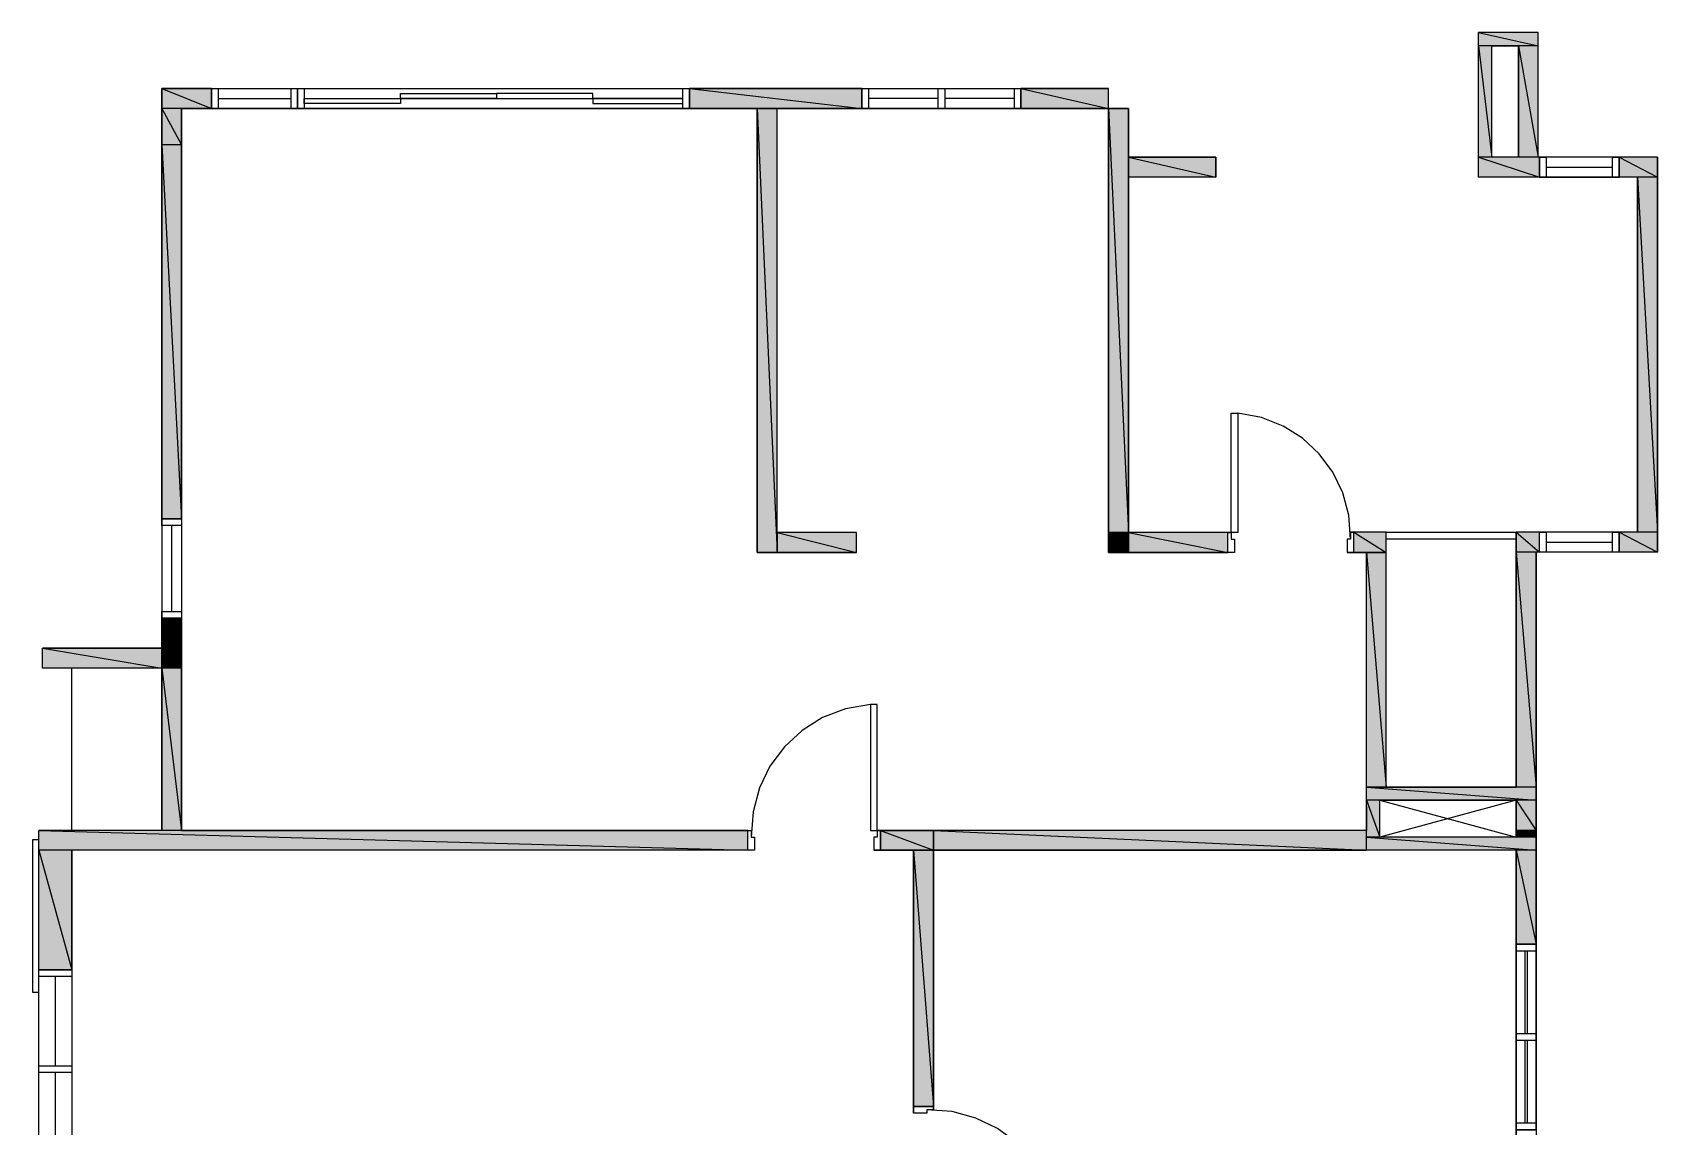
# Model space of a CAD drawing. Header units: millimetres. Extents: x -1051 to 11204, y -298 to 21106.
# Drawn here: x -1051 to 11204, y 12857 to 21106 of the extents above; entities that cross this region are included whole.
import ezdxf

# ---------------------------------------------------------------- set-up
doc = ezdxf.new("R2010")
doc.units = ezdxf.units.MM
doc.layers.add('SRC-FILLSTROKE-636466', color=7, linetype='Continuous', true_color=0x636466)
doc.layers.add('SRC-STROKE-000000', color=7, linetype='Continuous', true_color=0x000000)

msp = doc.modelspace()

# ---------------------------------------------------------------- hatches: boundary and pattern name
at = {"layer": 'SRC-FILLSTROKE-636466', "true_color": 0x636466}
h = msp.add_hatch(color=7, dxfattribs=at)
h.dxf.hatch_style = 1
h.paths.add_polyline_path([(10305, 21106), (9854, 21106), (10305, 21006), (10305, 21106)])
h = msp.add_hatch(color=7, dxfattribs=at)
h.dxf.hatch_style = 1
h.paths.add_polyline_path([(9854, 21106), (10305, 21006), (9854, 21006), (9854, 21106)])
h = msp.add_hatch(color=7, dxfattribs=at)
h.dxf.hatch_style = 1
h.paths.add_polyline_path([(9955, 21006), (9854, 21006), (9955, 20166), (9955, 21006)])
h = msp.add_hatch(color=7, dxfattribs=at)
h.dxf.hatch_style = 1
h.paths.add_polyline_path([(9854, 21006), (9955, 20166), (9854, 20166), (9854, 21006)])
h = msp.add_hatch(color=7, dxfattribs=at)
h.dxf.hatch_style = 1
h.paths.add_polyline_path([(10305, 21006), (10155, 21006), (10305, 20166), (10305, 21006)])
h = msp.add_hatch(color=7, dxfattribs=at)
h.dxf.hatch_style = 1
h.paths.add_polyline_path([(10155, 21006), (10305, 20166), (10155, 20166), (10155, 21006)])
h = msp.add_hatch(color=7, dxfattribs=at)
h.dxf.hatch_style = 1
h.paths.add_polyline_path([(299, 20683), (-76, 20683), (299, 20533), (299, 20683)])
h = msp.add_hatch(color=7, dxfattribs=at)
h.dxf.hatch_style = 1
h.paths.add_polyline_path([(-76, 20683), (299, 20533), (-76, 20533), (-76, 20683)])
h = msp.add_hatch(color=7, dxfattribs=at)
h.dxf.hatch_style = 1
h.paths.add_polyline_path([(5204, 20683), (3904, 20683), (5204, 20533), (5204, 20683)])
h = msp.add_hatch(color=7, dxfattribs=at)
h.dxf.hatch_style = 1
h.paths.add_polyline_path([(3904, 20683), (5204, 20533), (3904, 20533), (3904, 20683)])
h = msp.add_hatch(color=7, dxfattribs=at)
h.dxf.hatch_style = 1
h.paths.add_polyline_path([(7064, 20683), (6404, 20683), (7064, 20533), (7064, 20683)])
h = msp.add_hatch(color=7, dxfattribs=at)
h.dxf.hatch_style = 1
h.paths.add_polyline_path([(6404, 20683), (7064, 20533), (6404, 20533), (6404, 20683)])
h = msp.add_hatch(color=7, dxfattribs=at)
h.dxf.hatch_style = 1
h.paths.add_polyline_path([(74, 20533), (-76, 20533), (74, 20260), (74, 20533)])
h = msp.add_hatch(color=7, dxfattribs=at)
h.dxf.hatch_style = 1
h.paths.add_polyline_path([(-76, 20533), (74, 20260), (-76, 20260), (-76, 20533)])
h = msp.add_hatch(color=7, dxfattribs=at)
h.dxf.hatch_style = 1
h.paths.add_polyline_path([(4564, 20533), (4414, 20533), (4564, 17186), (4564, 20533)])
h = msp.add_hatch(color=7, dxfattribs=at)
h.dxf.hatch_style = 1
h.paths.add_polyline_path([(4414, 20533), (4564, 17186), (4414, 17186), (4414, 20533)])
h = msp.add_hatch(color=7, dxfattribs=at)
h.dxf.hatch_style = 1
h.paths.add_polyline_path([(7215, 20533), (7064, 20533), (7215, 17336), (7215, 20533)])
h = msp.add_hatch(color=7, dxfattribs=at)
h.dxf.hatch_style = 1
h.paths.add_polyline_path([(7064, 20533), (7215, 17336), (7064, 17336), (7064, 20533)])
h = msp.add_hatch(color=7, dxfattribs=at)
h.dxf.hatch_style = 1
h.paths.add_polyline_path([(74, 20260), (-76, 20260), (74, 17440), (74, 20260)])
h = msp.add_hatch(color=7, dxfattribs=at)
h.dxf.hatch_style = 1
h.paths.add_polyline_path([(-76, 20260), (74, 17440), (-76, 17440), (-76, 20260)])
h = msp.add_hatch(color=7, dxfattribs=at)
h.dxf.hatch_style = 1
h.paths.add_polyline_path([(7874, 20166), (7215, 20166), (7874, 20016), (7874, 20166)])
h = msp.add_hatch(color=7, dxfattribs=at)
h.dxf.hatch_style = 1
h.paths.add_polyline_path([(7215, 20166), (7874, 20016), (7215, 20016), (7215, 20166)])
h = msp.add_hatch(color=7, dxfattribs=at)
h.dxf.hatch_style = 1
h.paths.add_polyline_path([(10315, 20166), (9854, 20166), (10315, 20016), (10315, 20166)])
h = msp.add_hatch(color=7, dxfattribs=at)
h.dxf.hatch_style = 1
h.paths.add_polyline_path([(9854, 20166), (10315, 20016), (9854, 20016), (9854, 20166)])
h = msp.add_hatch(color=7, dxfattribs=at)
h.dxf.hatch_style = 1
h.paths.add_polyline_path([(11204, 20166), (10914, 20166), (11204, 20016), (11204, 20166)])
h = msp.add_hatch(color=7, dxfattribs=at)
h.dxf.hatch_style = 1
h.paths.add_polyline_path([(10914, 20166), (11204, 20016), (10914, 20016), (10914, 20166)])
h = msp.add_hatch(color=7, dxfattribs=at)
h.dxf.hatch_style = 1
h.paths.add_polyline_path([(11204, 20016), (11054, 20016), (11204, 17338), (11204, 20016)])
h = msp.add_hatch(color=7, dxfattribs=at)
h.dxf.hatch_style = 1
h.paths.add_polyline_path([(11054, 20016), (11204, 17338), (11054, 17338), (11054, 20016)])
h = msp.add_hatch(color=7, dxfattribs=at)
h.dxf.hatch_style = 1
h.paths.add_polyline_path([(5164, 17336), (4564, 17336), (5164, 17186), (5164, 17336)])
h = msp.add_hatch(color=7, dxfattribs=at)
h.dxf.hatch_style = 1
h.paths.add_polyline_path([(4564, 17336), (5164, 17186), (4564, 17186), (4564, 17336)])
h = msp.add_hatch(color=7, dxfattribs=at)
h.dxf.hatch_style = 1
h.paths.add_polyline_path([(7215, 17336), (7064, 17336), (7215, 17186), (7215, 17336)])
h = msp.add_hatch(color=7, dxfattribs=at)
h.dxf.hatch_style = 1
h.paths.add_polyline_path([(7064, 17336), (7215, 17186), (7064, 17186), (7064, 17336)])
h = msp.add_hatch(color=7, dxfattribs=at)
h.dxf.hatch_style = 1
h.paths.add_polyline_path([(7964, 17336), (7215, 17336), (7964, 17186), (7964, 17336)])
h = msp.add_hatch(color=7, dxfattribs=at)
h.dxf.hatch_style = 1
h.paths.add_polyline_path([(7215, 17336), (7964, 17186), (7215, 17186), (7215, 17336)])
h = msp.add_hatch(color=7, dxfattribs=at)
h.dxf.hatch_style = 1
h.paths.add_polyline_path([(9159, 17338), (8915, 17338), (9159, 17186), (9159, 17338)])
h = msp.add_hatch(color=7, dxfattribs=at)
h.dxf.hatch_style = 1
h.paths.add_polyline_path([(8915, 17338), (9159, 17186), (8915, 17186), (8915, 17338)])
h = msp.add_hatch(color=7, dxfattribs=at)
h.dxf.hatch_style = 1
h.paths.add_polyline_path([(10315, 17338), (10139, 17338), (10315, 17188), (10315, 17338)])
h = msp.add_hatch(color=7, dxfattribs=at)
h.dxf.hatch_style = 1
h.paths.add_polyline_path([(10139, 17338), (10315, 17188), (10139, 17188), (10139, 17338)])
h = msp.add_hatch(color=7, dxfattribs=at)
h.dxf.hatch_style = 1
h.paths.add_polyline_path([(11204, 17338), (10914, 17338), (11204, 17188), (11204, 17338)])
h = msp.add_hatch(color=7, dxfattribs=at)
h.dxf.hatch_style = 1
h.paths.add_polyline_path([(10914, 17338), (11204, 17188), (10914, 17188), (10914, 17338)])
h = msp.add_hatch(color=7, dxfattribs=at)
h.dxf.hatch_style = 1
h.paths.add_polyline_path([(9159, 17186), (9009, 17186), (9159, 15417), (9159, 17186)])
h = msp.add_hatch(color=7, dxfattribs=at)
h.dxf.hatch_style = 1
h.paths.add_polyline_path([(9009, 17186), (9159, 15417), (9009, 15417), (9009, 17186)])
h = msp.add_hatch(color=7, dxfattribs=at)
h.dxf.hatch_style = 1
h.paths.add_polyline_path([(10289, 17188), (10139, 17188), (10289, 15417), (10289, 17188)])
h = msp.add_hatch(color=7, dxfattribs=at)
h.dxf.hatch_style = 1
h.paths.add_polyline_path([(10139, 17188), (10289, 15417), (10139, 15417), (10139, 17188)])
h = msp.add_hatch(color=7, dxfattribs=at)
h.dxf.hatch_style = 1
h.paths.add_polyline_path([(74, 16690), (-76, 16690), (74, 16564), (74, 16690)])
h = msp.add_hatch(color=7, dxfattribs=at)
h.dxf.hatch_style = 1
h.paths.add_polyline_path([(-76, 16690), (74, 16564), (-76, 16564), (-76, 16690)])
h = msp.add_hatch(color=7, dxfattribs=at)
h.dxf.hatch_style = 1
h.paths.add_polyline_path([(74, 16564), (-76, 16564), (74, 16464), (74, 16564)])
h = msp.add_hatch(color=7, dxfattribs=at)
h.dxf.hatch_style = 1
h.paths.add_polyline_path([(-76, 16564), (74, 16464), (-76, 16464), (-76, 16564)])
h = msp.add_hatch(color=7, dxfattribs=at)
h.dxf.hatch_style = 1
h.paths.add_polyline_path([(-76, 16464), (-976, 16464), (-76, 16314), (-76, 16464)])
h = msp.add_hatch(color=7, dxfattribs=at)
h.dxf.hatch_style = 1
h.paths.add_polyline_path([(-976, 16464), (-76, 16314), (-976, 16314), (-976, 16464)])
h = msp.add_hatch(color=7, dxfattribs=at)
h.dxf.hatch_style = 1
h.paths.add_polyline_path([(74, 16464), (-76, 16464), (74, 16314), (74, 16464)])
h = msp.add_hatch(color=7, dxfattribs=at)
h.dxf.hatch_style = 1
h.paths.add_polyline_path([(-76, 16464), (74, 16314), (-76, 16314), (-76, 16464)])
h = msp.add_hatch(color=7, dxfattribs=at)
h.dxf.hatch_style = 1
h.paths.add_polyline_path([(74, 16314), (-76, 16314), (74, 15090), (74, 16314)])
h = msp.add_hatch(color=7, dxfattribs=at)
h.dxf.hatch_style = 1
h.paths.add_polyline_path([(-76, 16314), (74, 15090), (-76, 15090), (-76, 16314)])
h = msp.add_hatch(color=7, dxfattribs=at)
h.dxf.hatch_style = 1
h.paths.add_polyline_path([(10289, 15417), (9009, 15417), (10289, 15318), (10289, 15417)])
h = msp.add_hatch(color=7, dxfattribs=at)
h.dxf.hatch_style = 1
h.paths.add_polyline_path([(9009, 15417), (10289, 15318), (9009, 15318), (9009, 15417)])
h = msp.add_hatch(color=7, dxfattribs=at)
h.dxf.hatch_style = 1
h.paths.add_polyline_path([(9109, 15318), (9009, 15318), (9109, 15040), (9109, 15318)])
h = msp.add_hatch(color=7, dxfattribs=at)
h.dxf.hatch_style = 1
h.paths.add_polyline_path([(9009, 15318), (9109, 15040), (9009, 15040), (9009, 15318)])
h = msp.add_hatch(color=7, dxfattribs=at)
h.dxf.hatch_style = 1
h.paths.add_polyline_path([(10289, 15318), (10139, 15318), (10289, 15090), (10289, 15318)])
h = msp.add_hatch(color=7, dxfattribs=at)
h.dxf.hatch_style = 1
h.paths.add_polyline_path([(10139, 15318), (10289, 15090), (10139, 15090), (10139, 15318)])
h = msp.add_hatch(color=7, dxfattribs=at)
h.dxf.hatch_style = 1
h.paths.add_polyline_path([(4344, 15090), (-1003, 15090), (4344, 14940), (4344, 15090)])
h = msp.add_hatch(color=7, dxfattribs=at)
h.dxf.hatch_style = 1
h.paths.add_polyline_path([(-1003, 15090), (4344, 14940), (-1003, 14940), (-1003, 15090)])
h = msp.add_hatch(color=7, dxfattribs=at)
h.dxf.hatch_style = 1
h.paths.add_polyline_path([(5744, 15090), (5344, 15090), (5744, 14940), (5744, 15090)])
h = msp.add_hatch(color=7, dxfattribs=at)
h.dxf.hatch_style = 1
h.paths.add_polyline_path([(5344, 15090), (5744, 14940), (5344, 14940), (5344, 15090)])
h = msp.add_hatch(color=7, dxfattribs=at)
h.dxf.hatch_style = 1
h.paths.add_polyline_path([(9009, 15090), (5744, 15090), (9009, 14940), (9009, 15090)])
h = msp.add_hatch(color=7, dxfattribs=at)
h.dxf.hatch_style = 1
h.paths.add_polyline_path([(5744, 15090), (9009, 14940), (5744, 14940), (5744, 15090)])
h = msp.add_hatch(color=7, dxfattribs=at)
h.dxf.hatch_style = 1
h.paths.add_polyline_path([(10289, 15090), (10139, 15090), (10289, 15040), (10289, 15090)])
h = msp.add_hatch(color=7, dxfattribs=at)
h.dxf.hatch_style = 1
h.paths.add_polyline_path([(10139, 15090), (10289, 15040), (10139, 15040), (10139, 15090)])
h = msp.add_hatch(color=7, dxfattribs=at)
h.dxf.hatch_style = 1
h.paths.add_polyline_path([(10289, 15040), (9009, 15040), (10289, 14940), (10289, 15040)])
h = msp.add_hatch(color=7, dxfattribs=at)
h.dxf.hatch_style = 1
h.paths.add_polyline_path([(9009, 15040), (10289, 14940), (9009, 14940), (9009, 15040)])
h = msp.add_hatch(color=7, dxfattribs=at)
h.dxf.hatch_style = 1
h.paths.add_polyline_path([(-755, 14940), (-1003, 14940), (-755, 14039), (-755, 14940)])
h = msp.add_hatch(color=7, dxfattribs=at)
h.dxf.hatch_style = 1
h.paths.add_polyline_path([(-1003, 14940), (-755, 14039), (-1003, 14039), (-1003, 14940)])
h = msp.add_hatch(color=7, dxfattribs=at)
h.dxf.hatch_style = 1
h.paths.add_polyline_path([(5744, 14940), (5594, 14940), (5744, 13009), (5744, 14940)])
h = msp.add_hatch(color=7, dxfattribs=at)
h.dxf.hatch_style = 1
h.paths.add_polyline_path([(5594, 14940), (5744, 13009), (5594, 13009), (5594, 14940)])
h = msp.add_hatch(color=7, dxfattribs=at)
h.dxf.hatch_style = 1
h.paths.add_polyline_path([(10289, 14940), (10139, 14940), (10289, 14232), (10289, 14940)])
h = msp.add_hatch(color=7, dxfattribs=at)
h.dxf.hatch_style = 1
h.paths.add_polyline_path([(10139, 14940), (10289, 14232), (10139, 14232), (10139, 14940)])

# ---------------------------------------------------------------- linework, layer by layer
at = {"layer": 'SRC-FILLSTROKE-636466'}
for points in [[(10305, 21106), (9854, 21106), (10305, 21006), (10305, 21106)], [(9854, 21106), (10305, 21006), (9854, 21006), (9854, 21106)], [(9955, 21006), (9854, 21006), (9955, 20166), (9955, 21006)], [(9854, 21006), (9955, 20166), (9854, 20166), (9854, 21006)], [(10305, 21006), (10155, 21006), (10305, 20166), (10305, 21006)], [(10155, 21006), (10305, 20166), (10155, 20166), (10155, 21006)], [(299, 20683), (-76, 20683), (299, 20533), (299, 20683)], [(-76, 20683), (299, 20533), (-76, 20533), (-76, 20683)], [(5204, 20683), (3904, 20683), (5204, 20533), (5204, 20683)], [(3904, 20683), (5204, 20533), (3904, 20533), (3904, 20683)], [(7064, 20683), (6404, 20683), (7064, 20533), (7064, 20683)], [(6404, 20683), (7064, 20533), (6404, 20533), (6404, 20683)], [(74, 20533), (-76, 20533), (74, 20260), (74, 20533)], [(-76, 20533), (74, 20260), (-76, 20260), (-76, 20533)], [(4564, 20533), (4414, 20533), (4564, 17186), (4564, 20533)], [(4414, 20533), (4564, 17186), (4414, 17186), (4414, 20533)], [(7215, 20533), (7064, 20533), (7215, 17336), (7215, 20533)], [(7064, 20533), (7215, 17336), (7064, 17336), (7064, 20533)], [(74, 20260), (-76, 20260), (74, 17440), (74, 20260)], [(-76, 20260), (74, 17440), (-76, 17440), (-76, 20260)], [(7874, 20166), (7215, 20166), (7874, 20016), (7874, 20166)], [(7215, 20166), (7874, 20016), (7215, 20016), (7215, 20166)], [(10315, 20166), (9854, 20166), (10315, 20016), (10315, 20166)], [(9854, 20166), (10315, 20016), (9854, 20016), (9854, 20166)], [(11204, 20166), (10914, 20166), (11204, 20016), (11204, 20166)], [(10914, 20166), (11204, 20016), (10914, 20016), (10914, 20166)], [(11204, 20016), (11054, 20016), (11204, 17338), (11204, 20016)], [(11054, 20016), (11204, 17338), (11054, 17338), (11054, 20016)], [(5164, 17336), (4564, 17336), (5164, 17186), (5164, 17336)], [(4564, 17336), (5164, 17186), (4564, 17186), (4564, 17336)], [(7215, 17336), (7064, 17336), (7215, 17186), (7215, 17336)], [(7064, 17336), (7215, 17186), (7064, 17186), (7064, 17336)], [(7964, 17336), (7215, 17336), (7964, 17186), (7964, 17336)], [(7215, 17336), (7964, 17186), (7215, 17186), (7215, 17336)], [(9159, 17338), (8915, 17338), (9159, 17186), (9159, 17338)], [(8915, 17338), (9159, 17186), (8915, 17186), (8915, 17338)], [(10315, 17338), (10139, 17338), (10315, 17188), (10315, 17338)], [(10139, 17338), (10315, 17188), (10139, 17188), (10139, 17338)], [(11204, 17338), (10914, 17338), (11204, 17188), (11204, 17338)], [(10914, 17338), (11204, 17188), (10914, 17188), (10914, 17338)], [(9159, 17186), (9009, 17186), (9159, 15417), (9159, 17186)], [(9009, 17186), (9159, 15417), (9009, 15417), (9009, 17186)], [(10289, 17188), (10139, 17188), (10289, 15417), (10289, 17188)], [(10139, 17188), (10289, 15417), (10139, 15417), (10139, 17188)], [(74, 16690), (-76, 16690), (74, 16564), (74, 16690)], [(-76, 16690), (74, 16564), (-76, 16564), (-76, 16690)], [(74, 16564), (-76, 16564), (74, 16464), (74, 16564)], [(-76, 16564), (74, 16464), (-76, 16464), (-76, 16564)], [(-76, 16464), (-976, 16464), (-76, 16314), (-76, 16464)], [(-976, 16464), (-76, 16314), (-976, 16314), (-976, 16464)], [(74, 16464), (-76, 16464), (74, 16314), (74, 16464)], [(-76, 16464), (74, 16314), (-76, 16314), (-76, 16464)], [(74, 16314), (-76, 16314), (74, 15090), (74, 16314)], [(-76, 16314), (74, 15090), (-76, 15090), (-76, 16314)], [(10289, 15417), (9009, 15417), (10289, 15318), (10289, 15417)], [(9009, 15417), (10289, 15318), (9009, 15318), (9009, 15417)], [(9109, 15318), (9009, 15318), (9109, 15040), (9109, 15318)], [(9009, 15318), (9109, 15040), (9009, 15040), (9009, 15318)], [(10289, 15318), (10139, 15318), (10289, 15090), (10289, 15318)], [(10139, 15318), (10289, 15090), (10139, 15090), (10139, 15318)], [(4344, 15090), (-1003, 15090), (4344, 14940), (4344, 15090)], [(-1003, 15090), (4344, 14940), (-1003, 14940), (-1003, 15090)], [(5744, 15090), (5344, 15090), (5744, 14940), (5744, 15090)], [(5344, 15090), (5744, 14940), (5344, 14940), (5344, 15090)], [(9009, 15090), (5744, 15090), (9009, 14940), (9009, 15090)], [(5744, 15090), (9009, 14940), (5744, 14940), (5744, 15090)], [(10289, 15090), (10139, 15090), (10289, 15040), (10289, 15090)], [(10139, 15090), (10289, 15040), (10139, 15040), (10139, 15090)], [(10289, 15040), (9009, 15040), (10289, 14940), (10289, 15040)], [(9009, 15040), (10289, 14940), (9009, 14940), (9009, 15040)], [(-755, 14940), (-1003, 14940), (-755, 14039), (-755, 14940)], [(-1003, 14940), (-755, 14039), (-1003, 14039), (-1003, 14940)], [(5744, 14940), (5594, 14940), (5744, 13009), (5744, 14940)], [(5594, 14940), (5744, 13009), (5594, 13009), (5594, 14940)], [(10289, 14940), (10139, 14940), (10289, 14232), (10289, 14940)], [(10139, 14940), (10289, 14232), (10139, 14232), (10139, 14940)]]:
    msp.add_lwpolyline(points, dxfattribs=at)
at = {"layer": 'SRC-STROKE-000000'}
for points in [[(9955, 20166), (9955, 21006)], [(9955, 21006), (10155, 21006), (10155, 20166)], [(-76, 20683), (7064, 20683)], [(-76, 20683), (-76, 15090)], [(74, 20533), (299, 20533), (299, 20683), (299, 20533)], [(350, 20533), (299, 20533), (299, 20683), (350, 20683), (350, 20533)], [(350, 20608), (899, 20608)], [(949, 20533), (899, 20533), (899, 20683), (949, 20683), (949, 20533)], [(999, 20533), (949, 20533), (949, 20683), (999, 20683), (999, 20533)], [(999, 20608), (3855, 20608)], [(1724, 20608), (1724, 20571), (999, 20571), (999, 20608), (1724, 20608)], [(2449, 20645), (2449, 20608), (1724, 20608), (1724, 20645), (2449, 20645)], [(1724, 20608), (1724, 20608)], [(2449, 20645), (2449, 20608), (3174, 20608), (3174, 20645), (2449, 20645)], [(2449, 20608), (2449, 20608)], [(3174, 20608), (3174, 20608)], [(3174, 20608), (3174, 20571), (3855, 20571), (3855, 20608), (3174, 20608)], [(3904, 20533), (3855, 20533), (3855, 20683), (3904, 20683), (3904, 20533)], [(3904, 20533), (3904, 20683)], [(5204, 20683), (5204, 20533)], [(5255, 20533), (5204, 20533), (5204, 20683), (5255, 20683), (5255, 20533)], [(5779, 20608), (5255, 20608)], [(5829, 20533), (5779, 20533), (5779, 20683), (5829, 20683), (5829, 20533)], [(6354, 20608), (5829, 20608)], [(6404, 20533), (6354, 20533), (6354, 20683), (6404, 20683), (6404, 20533)], [(6404, 20533), (6404, 20683)], [(74, 20533), (4564, 20533)], [(74, 20533), (74, 15090)], [(74, 20533), (4414, 20533)], [(4414, 20533), (74, 20533)], [(7064, 20533), (74, 20533), (74, 15090), (4369, 15090)], [(4564, 17186), (4564, 20533), (4414, 20533), (4414, 17186), (4564, 17186)], [(4564, 20533), (7215, 20533)], [(7064, 20533), (7064, 17186)], [(8014, 17186), (7064, 17186), (7064, 20533)], [(7215, 20533), (7215, 17186)], [(7874, 20166), (7874, 20016), (7215, 20016), (7215, 20166), (7874, 20166)], [(10914, 20016), (10914, 20166), (10315, 20166), (10315, 20016), (10914, 20016)], [(10365, 20016), (10315, 20016), (10315, 20166), (10365, 20166), (10365, 20016)], [(10914, 20016), (10864, 20016), (10864, 20166), (10914, 20166), (10914, 20016)], [(11204, 20166), (11204, 17188)], [(11054, 20016), (9854, 20016)], [(10365, 20091), (10864, 20091)], [(11054, 20016), (11054, 17338)], [(8040, 18236), (8040, 17336), (7990, 17336), (7990, 18236), (8040, 18236)], [(8890, 17286), (8877, 17466), (8831, 17636), (8756, 17792), (8653, 17930), (8527, 18047), (8381, 18139), (8217, 18203), (8039, 18236)], [(-76, 17440), (74, 17440)], [(-76, 17390), (-76, 17440), (74, 17440), (74, 17390), (-76, 17390)], [(-1, 16740), (-1, 17390)], [(4414, 17186), (5164, 17186), (5164, 17336)], [(5164, 17336), (4564, 17336), (4564, 17186), (5164, 17186)], [(8040, 17336), (7064, 17336)], [(7964, 17186), (7964, 17336), (7990, 17336), (7990, 17286), (8014, 17286), (8014, 17186), (7964, 17186)], [(8915, 17186), (8915, 17336), (8889, 17336), (8889, 17286), (8865, 17286), (8865, 17186), (8915, 17186)], [(9159, 17338), (8889, 17338)], [(10139, 15417), (9159, 15417), (9159, 17338), (8889, 17338)], [(9159, 17286), (9159, 17338), (10139, 17338), (10139, 17286), (9159, 17286)], [(10139, 15417), (9159, 15417), (9159, 17336)], [(11054, 17338), (10139, 17338)], [(10139, 17338), (10139, 17188), (10139, 15417)], [(10139, 17186), (10139, 17336)], [(10315, 17188), (10315, 17338)], [(10365, 17188), (10315, 17188), (10315, 17338), (10365, 17338), (10365, 17188)], [(10914, 17188), (10864, 17188), (10864, 17338), (10914, 17338), (10914, 17188)], [(11054, 17338), (10914, 17338), (10914, 17188)], [(7064, 17186), (7964, 17186)], [(7739, 11724), (7739, 12024), (10139, 12024), (10139, 14940), (9009, 14940), (9009, 17186), (8865, 17186)], [(8865, 17186), (9159, 17186)], [(9009, 15417), (9009, 17186)], [(11204, 17188), (10139, 17188)], [(10289, 17188), (10289, 15090)], [(10365, 17263), (10864, 17263)], [(-76, 16690), (-76, 16740), (74, 16740), (74, 16690), (-76, 16690)], [(74, 16690), (-76, 16690)], [(-976, 16464), (-76, 16464), (-76, 16314), (-976, 16314), (-976, 16464)], [(-755, 15090), (-755, 16314)], [(5269, 16040), (5081, 16007), (4908, 15940), (4753, 15843), (4620, 15720), (4511, 15574), (4431, 15410), (4383, 15231), (4369, 15040)], [(5269, 16040), (5269, 15090), (5319, 15090), (5319, 16040), (5269, 16040)], [(9009, 15268), (9009, 15417)], [(10139, 14940), (9009, 14940), (9009, 15417), (10139, 15417), (9009, 15417)], [(10139, 15040), (10139, 15320)], [(9009, 15268), (9009, 15090)], [(10139, 15318), (10139, 15040), (9109, 15040), (9109, 15318), (10139, 15318)], [(10139, 15318), (9109, 15040)], [(9109, 15318), (10139, 15040)], [(4344, 15090), (-1003, 15090)], [(-1003, -98), (-1003, 15090)], [(4344, 14940), (4344, 15090)], [(4344, 14940), (4344, 15090), (4369, 15090), (4369, 15040), (4394, 15040), (4394, 14940), (4344, 14940)], [(5269, 15090), (5744, 15090), (5744, 12984)], [(5344, 14940), (5344, 15090), (5319, 15090), (5319, 15040), (5294, 15040), (5294, 14940), (5344, 14940)], [(5344, 15090), (5344, 14940), (5744, 14940), (5744, 15090), (5344, 15090)], [(5744, 15090), (5744, 14940), (9009, 14940), (9009, 15090), (5744, 15090)], [(10289, 15090), (10289, 12024)], [(-1003, 15020), (-1051, 15020), (-1051, 13870), (-1003, 13870)], [(4344, 14940), (-755, 14940)], [(-755, 14940), (-755, 6802)], [(-755, 14940), (-755, 14790)], [(-755, 14940), (-755, 11619), (3965, 11619), (3965, 3772), (5733, 3772), (5733, 6802), (6894, 6802), (6894, 8142), (5594, 8142), (5594, 12059)], [(4394, 14940), (-755, 14940)], [(5594, 12959), (5594, 14940), (5294, 14940)], [(10139, 14940), (5594, 14940)], [(5594, 14940), (5594, 12959)], [(5594, 14940), (5594, 12959)], [(5744, 14940), (5744, 12984)], [(10139, 14940), (9690, 14940)], [(10139, 14940), (10139, 11874)], [(10139, 14232), (10139, 12832), (10289, 12832), (10289, 14232), (10139, 14232)], [(10289, 14232), (10289, 12832), (10139, 12832), (10139, 14232), (10289, 14232)], [(10289, 14183), (10289, 14232), (10139, 14232), (10139, 14183), (10289, 14183)], [(10205, 13557), (10205, 14183)], [(10224, 13557), (10224, 14183)], [(-755, 14039), (-1003, 14039)], [(-1003, 13989), (-1003, 14039), (-755, 14039), (-755, 13989), (-1003, 13989)], [(-879, 13989), (-879, 13314)], [(10289, 13507), (10289, 13557), (10139, 13557), (10139, 13507), (10289, 13507)], [(10205, 12882), (10205, 13507)], [(10224, 12882), (10224, 13507)], [(-1003, 13264), (-1003, 13314), (-755, 13314), (-755, 13264), (-1003, 13264)], [(-879, 13264), (-879, 12589)], [(5594, 13009), (5744, 13009), (5744, 12984), (5694, 12984), (5694, 12959), (5594, 12959), (5594, 13009)], [(5744, 12984), (5744, 13009), (5594, 13009), (5594, 12959)], [(6694, 12084), (6660, 12272), (6593, 12445), (6496, 12600), (6373, 12733), (6228, 12841), (6064, 12921), (5885, 12970), (5694, 12984)], [(10289, 12832), (10289, 12882), (10139, 12882), (10139, 12832), (10289, 12832)]]:
    msp.add_lwpolyline(points, dxfattribs=at)

doc.saveas('drawing.dxf')
